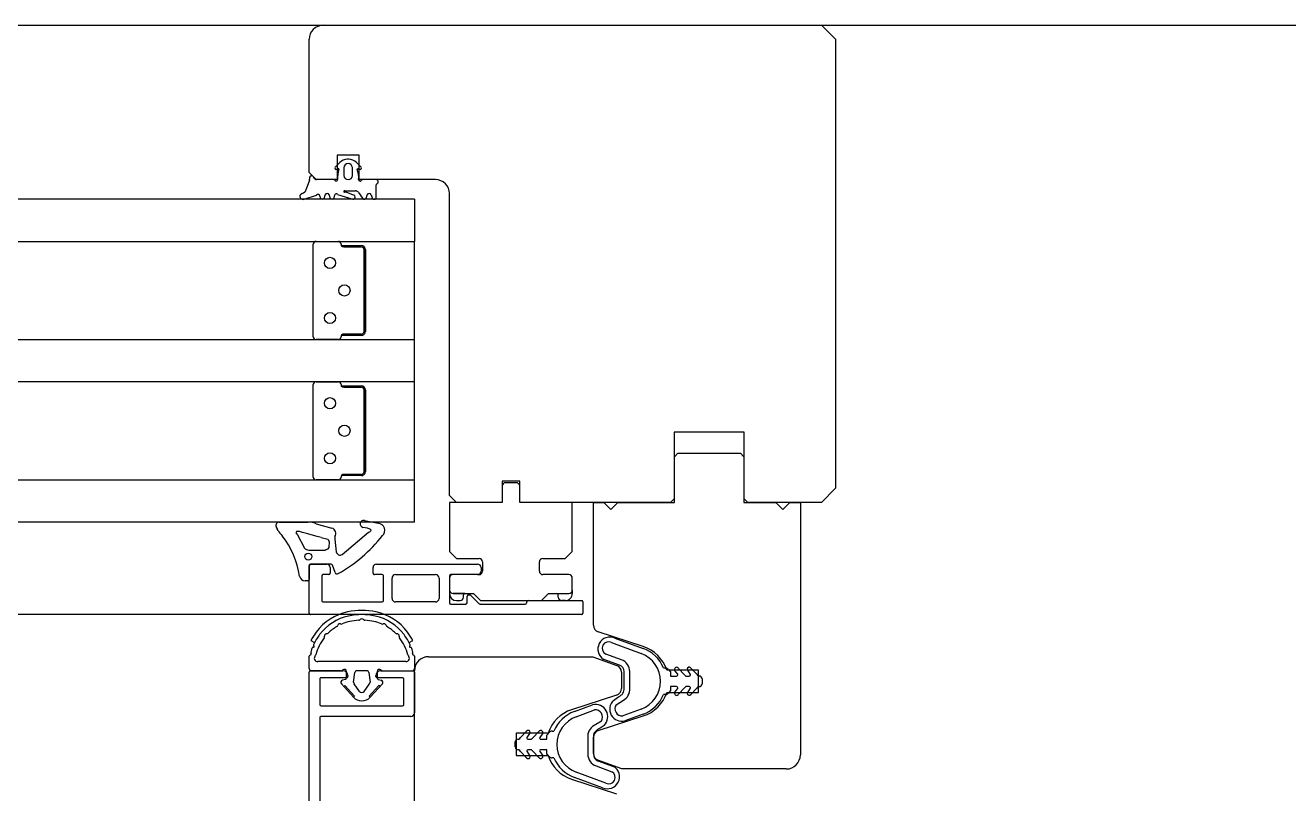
# Model space of a CAD drawing. Header units: centimetres. Extents: x 0.3 to 84.3, y 0.3 to 59.7.
# Drawn here: x 41.5191 to 41.8792, y 19.9149 to 20.134 of the extents above; entities that cross this region are included whole.
import ezdxf

# ---------------------------------------------------------------- set-up
doc = ezdxf.new("R2010")
doc.units = ezdxf.units.CM
doc.linetypes.add('AUSGEZOGEN', pattern=[0])
doc.layers.add('Fenster', color=7, linetype='AUSGEZOGEN', lineweight=35)

msp = doc.modelspace()

# ---------------------------------------------------------------- linework, layer by layer
at = {"layer": 'Fenster', "color": 7, "linetype": 'AUSGEZOGEN', "lineweight": 25}
for p, q in [((38.81199843797213, 20.13400014436311), (41.60400026391945, 20.13399923668367)), ((41.60400026392017, 20.13399882212507), (41.74600026074603, 20.13399906912051)), ((41.74600026074603, 20.13399906912051), (41.75000026761424, 20.12999907616755)), ((41.74600026074603, 20.13399906912051), (44.8179989979888, 20.13399864717649)), ((41.60000033706459, 20.09199881610631), (41.6000002709672, 20.12999881525689)), ((41.75000026761424, 20.12999907616755), (41.75000049025798, 20.00199907902875)), ((41.60874686468701, 20.09491380450072), (41.60740928548879, 20.09357444343313)), ((41.61420032805015, 20.0969988406941), (41.60800032818875, 20.09699882990977)), ((41.60800032818875, 20.09699882990977), (41.60800034036456, 20.08999883006623)), ((41.61132009215734, 20.09579412139142), (41.61086763727582, 20.09579379956395)), ((41.61477922552947, 20.0935744566003), (41.61344164154545, 20.09491381288845)), ((41.61420034022596, 20.08999884085055), (41.61420032805015, 20.0969988406941)), ((41.60007825270796, 20.08984459017552), (41.59916243426566, 20.0872531376404)), ((41.60200034049868, 20.08999881962987), (41.60000033706459, 20.09199881610631)), ((41.60009387444898, 20.0904841287078), (41.60009387479779, 20.09028889401471)), ((41.60009387479779, 20.09028889401471), (41.60009387514584, 20.09009408460929)), ((41.60159231606796, 20.09024698602384), (41.60118536504329, 20.09082817016692)), ((41.60800034036456, 20.08999883006623), (41.60200034049868, 20.08999881962987)), ((41.60671529104534, 20.08999114121807), (41.60208380778243, 20.08999113274627)), ((41.60789253899876, 20.0929455120267), (41.60819241539205, 20.09311889208584)), ((41.60989225168168, 20.09339333123316), (41.60989366602146, 20.09119301435408)), ((41.61229332367523, 20.09119455682794), (41.61229183994371, 20.09340787415313)), ((41.61399609725402, 20.09311890245472), (41.6142959742668, 20.09294552346705)), ((41.63600033973866, 20.08999887876958), (41.61420034022596, 20.08999884085055)), ((41.61909389554319, 20.08999116193386), (41.6154732327768, 20.08999115686502)), ((41.61017161751128, 20.08679114725919), (41.61320196546635, 20.08679115267324)), ((41.61242331600943, 20.08568075663102), (41.61067965162806, 20.08629902078356)), ((41.61406799174407, 20.08629115423165), (41.61522269513409, 20.0846911556027)), ((41.61909388397, 20.08499116251228), (41.61909387761448, 20.08847463792305)), ((41.63000034966785, 20.08439928291041), (38.78599852527952, 20.08440010014088)), ((41.59801015852926, 20.08605384177495), (41.5974752185743, 20.08570846384914)), ((41.59852263376876, 20.08439112665606), (41.60206291759436, 20.08558924015284)), ((41.60303998641785, 20.08529510752651), (41.60316304681417, 20.08483584315718)), ((41.60432215777979, 20.08483584522806), (41.60453883244675, 20.08564449187275)), ((41.60569794341239, 20.08564449394367), (41.6059146209688, 20.08483584807318)), ((41.60707373193441, 20.08483585014401), (41.60729040660141, 20.08564449678875)), ((41.6081071246531, 20.08574643980033), (41.61240616326126, 20.08439115084657)), ((41.61632186558901, 20.08483586613615), (41.61653854025598, 20.0856445127809)), ((41.6176976512216, 20.08564451485177), (41.61791432877801, 20.08483586898124)), ((41.63000034966859, 20.08439886800279), (41.63000037054144, 20.07239886827101)), ((41.64000049619563, 19.99999888773896), (41.64000034660686, 20.08599888581662)), ((38.78599854615236, 20.0724001004091), (41.63000037054071, 20.07239928317863)), ((41.60194037116866, 20.07239881946334), (41.60830037102649, 20.07239883052594)), ((41.63000041924474, 20.04439886889691), (41.63000037054144, 20.07239886827101)), ((41.6011604185327, 20.04517881871502), (41.60116037254287, 20.07161881812408)), ((41.60908037236582, 20.07161883190011), (41.60908037236582, 20.07161883190011)), ((41.60922037311062, 20.07118883215331), (41.61486037298454, 20.07118884196348)), ((41.60922037315562, 20.07116296221766), (41.60922037311062, 20.07118883215331)), ((41.6098603737225, 20.07082883327453), (41.61486037361072, 20.07082884197158)), ((41.61486037361072, 20.07082884197158), (41.6098603737225, 20.07082883327453)), ((41.61564037495003, 20.07004884334575), (41.61564041547817, 20.04674884386654)), ((41.61564041547817, 20.04674884386654), (41.61564037495003, 20.07004884334575)), ((41.61600037494196, 20.07004884397184), (41.6160004154701, 20.04674884449274)), ((38.78599859485567, 20.04440010103504), (41.63000041924406, 20.04439928380453)), ((41.60830041972984, 20.04439883115179), (41.60194041987201, 20.0443988200892)), ((41.60908041833825, 20.04518883249088), (41.60908041833825, 20.04518883249088)), ((41.60922041760458, 20.04560883272502), (41.60922041755958, 20.04563470266067)), ((41.6148604174785, 20.04560884253529), (41.60922041760458, 20.04560883272502)), ((41.61486041685234, 20.04596884252724), (41.6098604169641, 20.0459688338302)), ((41.6098604169641, 20.0459688338302), (41.61486041685234, 20.04596884252724)), ((41.63000044011761, 20.03239886916513), (41.63000041924474, 20.04439886889691)), ((41.63000044011689, 20.03239928407284), (38.78599861572852, 20.03240010130325)), ((41.60194044074483, 20.03239882035751), (41.6083004406027, 20.0323988314201)), ((41.63000048882094, 20.00439886979103), (41.63000044011761, 20.03239886916513)), ((41.60116048810887, 20.00517881960918), (41.60116044211902, 20.0316188190182)), ((41.60908044194199, 20.03161883279427), (41.60908044194199, 20.03161883279427)), ((41.60922044268679, 20.03118883304738), (41.61486044256073, 20.03118884285764)), ((41.60922044273178, 20.03116296311177), (41.60922044268679, 20.03118883304738)), ((41.60986044329866, 20.03082883416864), (41.6148604431869, 20.03082884286568)), ((41.6148604431869, 20.03082884286568), (41.60986044329866, 20.03082883416864)), ((41.6156404445262, 20.03004884423986), (41.61564048505433, 20.00674884476066)), ((41.61564048505433, 20.00674884476066), (41.6156404445262, 20.03004884423986)), ((41.61600044451817, 20.03004884486604), (41.61600048504628, 20.00674884538685)), ((41.72400046300871, 20.01799903344659), (41.70400046345577, 20.01799899865851)), ((41.70400046345577, 20.01799899865851), (41.70400049650445, 19.99899899908319)), ((41.72400049605738, 19.99899903387127), (41.72400046300871, 20.01799903344659)), ((41.70410047562933, 20.01099899898892), (41.70510047386759, 20.01199900070597)), ((41.70410049824162, 19.99799899927953), (41.70410047562933, 20.01099899898892)), ((41.70510047386759, 20.01199900070597), (41.72290047346969, 20.01199903166735)), ((41.72290047346969, 20.01199903166735), (41.72390047518676, 20.01099903342916)), ((41.72390047518676, 20.01099903342916), (41.72390049779901, 19.99799903371973)), ((38.78599866443187, 20.00440010192915), (41.63000048882022, 20.00439928469869)), ((41.60830048930601, 20.00439883204599), (41.60194048944818, 20.0043988209834)), ((41.60908048791443, 20.0051888333851), (41.60908048791443, 20.0051888333851)), ((41.60922048718075, 20.00560883361914), (41.60922048713576, 20.00563470355478)), ((41.61486048705471, 20.0056088434294), (41.60922048718075, 20.00560883361914)), ((41.6148604864285, 20.00596884342136), (41.60986048654027, 20.00596883472436)), ((41.60986048654027, 20.00596883472436), (41.6148604864285, 20.00596884342136)), ((41.63000050969379, 19.99239887005934), (41.63000048882094, 20.00439886979103)), ((41.66000048879095, 20.00399892243768), (41.65500048890274, 20.00399891374064)), ((41.65500048890274, 20.00399891374064), (41.65500049933916, 19.99799891387475)), ((41.65749728862848, 20.00359891807844), (41.65599728866199, 20.00359891546937)), ((41.65899728859494, 20.00359892068755), (41.65749728862848, 20.00359891807844)), ((41.66000049922738, 19.99799892257179), (41.66000048879095, 20.00399892243768)), ((41.64200049962973, 19.99799889126248), (41.64000049619563, 19.99999888773896)), ((41.65499729042374, 20.00259891375227), (41.65499729842501, 19.99799891386111)), ((41.65999729831325, 19.99799892255815), (41.65999729031201, 20.00259892244931)), ((41.75000049025798, 20.00199907902875), (41.746000497305, 19.99799907216057)), ((41.65499729842501, 19.99799891386111), (41.63999729876029, 19.99799888779376)), ((41.63999729876029, 19.99799888779376), (41.63999732310664, 19.98399888812214)), ((41.65500049933916, 19.99799891387475), (41.64200049962973, 19.99799889126248)), ((41.67499729797795, 19.99799894867292), (41.65999729831325, 19.99799892255815)), ((41.70300049826619, 19.99799899736618), (41.66000049922738, 19.99799892257179)), ((41.67499732233495, 19.98399894900126), (41.67499729797795, 19.99799894867292)), ((41.68100049875797, 19.99799895909928), (41.6840004986909, 19.99799896431751)), ((41.68100055970253, 19.96296136872916), (41.68100049875797, 19.99799895909928)), ((41.6840004986909, 19.99799896431751), (41.686000502125, 19.99599896784098)), ((41.686000502125, 19.99599896784098), (41.6880004986015, 19.99799897127505)), ((41.6880004986015, 19.99799897127505), (41.70410049824162, 19.99799899927953)), ((41.70400049650445, 19.99899899908319), (41.70300049826619, 19.99799899736618)), ((41.72390049779901, 19.99799903371973), (41.73300049759561, 19.9979990495483)), ((41.72500049777442, 19.99799903563308), (41.72400049605738, 19.99899903387127)), ((41.746000497305, 19.99799907216057), (41.72500049777442, 19.99799903563308)), ((41.73300049759561, 19.9979990495483), (41.73500050102971, 19.99599905307178)), ((41.73500050102971, 19.99599905307178), (41.73700049750618, 19.99799905650593)), ((41.73700049750618, 19.99799905650593), (41.74000049743911, 19.99799906172412)), ((41.74000049743911, 19.99799906172412), (41.74000062267623, 19.92599906333357)), ((41.61571198707473, 19.99283577217293), (41.6196647215889, 19.99204113990918)), ((41.6300005096931, 19.99239928496691), (38.78599868530472, 19.99240010219738)), ((41.59110119521413, 19.98998858871246), (41.59083501437281, 19.99042069657667)), ((41.59110119521409, 19.98998858871283), (41.59083501437281, 19.99042069657698)), ((41.59147588231895, 19.99239000976767), (41.59962179604372, 19.99239002393675)), ((41.59147588231895, 19.992390009768), (41.59962179604372, 19.99239002393702)), ((41.59636360562552, 19.98970824513817), (41.59618690819147, 19.98933486852744)), ((41.59636360562552, 19.98970824513849), (41.59618690819147, 19.9893348685278)), ((41.59618690819147, 19.98933486852744), (41.5966334959501, 19.98870627153679)), ((41.59721363954433, 19.98965494474055), (41.59636360562552, 19.98970824513817)), ((41.59809212179668, 19.9894417986207), (41.59721363954433, 19.98965494474083)), ((41.59961210998534, 19.98899737087968), (41.59809212179668, 19.98944179862038)), ((41.60118683881607, 19.98851409363096), (41.59961210998534, 19.98899737087968)), ((41.60195321878382, 19.99191854246678), (41.60644743690018, 19.99064614848349)), ((41.60195321878382, 19.99191854246706), (41.60644743690018, 19.99064614848376)), ((41.60939694229256, 19.98312354220812), (41.61688203993463, 19.98949763784758)), ((41.60939694229256, 19.98312354220848), (41.61688203993463, 19.98949763784795)), ((41.61659703326684, 19.99061783304215), (41.61531780657022, 19.99087500112455)), ((41.61730578840755, 19.99032307981861), (41.61659703326684, 19.99061783304215)), ((41.61688203993463, 19.98949763784758), (41.61729116585994, 19.98964286362757)), ((41.61729116585994, 19.98964286362757), (41.61746638964961, 19.98975026700169)), ((41.61753495689516, 19.99015139538006), (41.61730578840755, 19.99032307981861)), ((41.61753495689513, 19.99015139538042), (41.61730578840755, 19.99032307981898)), ((41.61746638964961, 19.98975026700169), (41.61761216483772, 19.98994083807925)), ((41.61746638964961, 19.98975026700201), (41.61761216483771, 19.98994083807957)), ((41.61761216483771, 19.98994083807957), (41.61753495689513, 19.99015139538042)), ((41.5966334959501, 19.98870627153679), (41.5986250188645, 19.98496093024887)), ((41.60222456165147, 19.98822700942415), (41.60118683881607, 19.98851409363096)), ((41.60340591228483, 19.98801652337652), (41.60222456165147, 19.98822700942415)), ((41.60340776902391, 19.98801651671766), (41.60531245514962, 19.98748800636377)), ((41.60531245514962, 19.98748800636409), (41.60568575710508, 19.98683648967308)), ((41.60568575710508, 19.98683648967276), (41.60554843415496, 19.98517787073393)), ((41.60727948762805, 19.98825762550969), (41.6072794888936, 19.9875300548501)), ((41.60727948762805, 19.98825762551006), (41.6072794888936, 19.98753005485042)), ((41.6072794888936, 19.9875300548501), (41.60769953451402, 19.98386869976521)), ((41.6072794888936, 19.98753005485042), (41.60769953451402, 19.98386869976553)), ((41.59987341184829, 19.98438895874311), (41.604506443679, 19.98438896318808)), ((41.59987341184829, 19.98438895874342), (41.604506443679, 19.9843889631884)), ((41.60462878275948, 19.98441189651549), (41.60450644367919, 19.98438896318808)), ((41.60471440053117, 19.98443307544672), (41.60462878275948, 19.98441189651549)), ((41.60485936928478, 19.98447593677852), (41.60471440053114, 19.98443307544708)), ((41.60500854883153, 19.98453062740514), (41.60485936928478, 19.9844759367782)), ((41.6051795787564, 19.98461036438903), (41.6050085488315, 19.98453062740546)), ((41.60554843415496, 19.98517787073393), (41.6051795787564, 19.98461036438876)), ((41.60554843415493, 19.9851778707342), (41.6051795787564, 19.98461036438903)), ((41.63999732310664, 19.98399888812214), (41.64199732653999, 19.98199889164262)), ((41.64199732653999, 19.98199889164262), (41.64839732637453, 19.98199890276733)), ((41.66659732602469, 19.98199893442448), (41.67299732585924, 19.98199894556415)), ((41.67299732585924, 19.98199894556415), (41.67499732233495, 19.98399894900126)), ((41.59999735435261, 19.96639881890028), (41.59999733069671, 19.97999881906927)), ((41.5999973311684, 19.97972763017929), (41.59999733758838, 19.97603671630209)), ((41.5999973311684, 19.97972763017961), (41.59999733758838, 19.97603671630241)), ((41.60039732999201, 19.98039881975601), (41.60499697254056, 19.98039882775666)), ((41.60622313865324, 19.98039003545787), (41.60065972446557, 19.98039002578085)), ((41.60599697425761, 19.97939882951846), (41.60599697704066, 19.97779882912091)), ((41.60737865335825, 19.97798482322506), (41.60659901588868, 19.98012684876617)), ((41.61819832415782, 19.97779885034402), (41.61819832137477, 19.97939885030824)), ((41.61919831961303, 19.9803988520253), (41.6479973292398, 19.9803989021184)), ((41.64899733095685, 19.97939890388021), (41.64899733269624, 19.97839890390255)), ((41.64939732809004, 19.98099890452905), (41.64939733261252, 19.97839890459828)), ((41.6655973323104, 19.97839893277669), (41.66559732778794, 19.98099893270741)), ((41.59959733829308, 19.97563671561529), (41.59884496023601, 19.97563671430662)), ((41.59959733829308, 19.97563671561557), (41.59884496023598, 19.9756367143069)), ((41.60359733583444, 19.97699882496486), (41.6035973480102, 19.96999885297319)), ((41.60559697774535, 19.97739882843408), (41.60399733512976, 19.9773988256517)), ((41.62079733518095, 19.97739885487372), (41.61859832484463, 19.9773988510487)), ((41.62119734804354, 19.96999888358669), (41.62119733586776, 19.97699885557836)), ((41.62359734651948, 19.97059888774784), (41.62359733643103, 19.97639885976633)), ((41.62459733466926, 19.97739886148343), (41.63599733472623, 19.97739888131259)), ((41.63699733644329, 19.9763988830744), (41.63699734653179, 19.97059891105587)), ((41.63999733533258, 19.9769988882792), (41.63999734066536, 19.97393302911319)), ((41.63999733637625, 19.97639888829263), (41.63999734229019, 19.97299888838307)), ((41.647997334458, 19.97739890218546), (41.64039733462788, 19.97739888896599)), ((41.64839733437427, 19.97739890288121), (41.64099733461447, 19.97739889000964)), ((41.67399733378726, 19.97739894740999), (41.66659733402745, 19.97739893453841)), ((41.6749973414183, 19.97299894926219), (41.67499733550433, 19.97639894917175)), ((41.63999734066536, 19.97393302911319), (41.63999734855201, 19.96939891630086)), ((41.63999734229019, 19.97299888836861), (41.63999734402961, 19.97199888840542)), ((41.64439734388647, 19.97199889605876), (41.64099734400727, 19.97199889014478)), ((41.64099734400727, 19.97199889014478), (41.64399734389541, 19.97199889536301)), ((41.64399734389541, 19.97199889536301), (41.64679734383282, 19.97199890023331)), ((41.6439973456348, 19.97099889538536), (41.64399734459118, 19.97159889537193)), ((41.64499734839548, 19.96939892499791), (41.64499734526458, 19.97119889712026)), ((41.64539734455987, 19.97159889780711), (41.64583165909353, 19.97159889856258)), ((41.64611450200347, 19.97148174176964), (41.64848016365298, 19.96911608834981)), ((41.64679734383282, 19.97199890023331), (41.64879734726694, 19.96999890375687)), ((41.66619734687799, 19.96999893402249), (41.6681973433545, 19.9719989374566)), ((41.6681973433545, 19.9719989374566), (41.67099734329188, 19.97199894232694)), ((41.67059734330084, 19.97199894163119), (41.67399734318005, 19.97199894754513)), ((41.67099734329188, 19.97199894232694), (41.67399734318005, 19.97199894754513)), ((41.67099734503131, 19.9709989423493), (41.67099734398766, 19.97159894233587)), ((41.6749973414183, 19.97299894924777), (41.67499734315769, 19.97199894928454)), ((41.60399734869706, 19.96959885367783), (41.62079734874825, 19.96959888289985)), ((41.63599734829356, 19.96959890933881), (41.62459734823656, 19.9695988895096)), ((41.64039734923884, 19.9689989170056), (41.64459734910015, 19.96899892431107)), ((41.64199734746373, 19.96999889192894), (41.64299734739657, 19.9699988936683)), ((41.64876300656292, 19.96899893155683), (41.66159734874768, 19.96899895388097)), ((41.64879734726694, 19.96999890375687), (41.65749734707248, 19.96999891888968)), ((41.65749734707248, 19.96999891888968), (41.66619734687799, 19.96999893402249)), ((41.66199734804297, 19.96939895456776), (41.66199734769516, 19.96959892709888)), ((41.66239734699045, 19.96999892778568), (41.67759734665069, 19.96999895422469)), ((41.6729973466812, 19.96999894585042), (41.67199734674835, 19.96999894411107)), ((41.67799734733754, 19.96959895492937), (41.6779973529036, 19.96639895457384)), ((41.60039735503941, 19.96599881960502), (38.81559873440947, 19.96599973981379)), ((41.67759735360831, 19.96599895388704), (41.60039735503941, 19.96599881960502)), ((41.69521434668693, 19.95688997251114), (41.6823825289914, 19.96105925814282)), ((41.60048546157989, 19.95862308723868), (41.60155090898505, 19.95807098058013)), ((41.60124684511851, 19.95670781151094), (41.60102519419757, 19.95668095591409)), ((41.60138270808261, 19.95702646688847), (41.60124862499303, 19.95720499441836)), ((41.62845039629477, 19.95807102736922), (41.62951584177932, 19.95862313773424)), ((41.62861860083095, 19.95702651426273), (41.62875268329942, 19.95720504225907)), ((41.62875446490355, 19.95670785935782), (41.62897611591796, 19.95668100453209)), ((41.68620739576792, 19.95804670469752), (41.69462367780389, 19.95487481289484)), ((41.68711878162807, 19.95930904025068), (41.69517090740572, 19.95637832200633)), ((41.60000066565087, 19.9505986851606), (41.60000065948022, 19.95414626316501)), ((41.63000065945302, 19.95414631534713), (41.63000066562367, 19.95059873734272)), ((41.63400057611219, 19.95399874419114), (41.68084397836576, 19.95399882567072)), ((41.68084397836576, 19.95399882567072), (41.68768461952957, 19.95150904937869)), ((41.68843475445603, 19.95161995136414), (41.68398813769755, 19.95323837874835)), ((41.68898198405791, 19.95312346047568), (41.68450650312125, 19.95475239350467)), ((41.60000100270042, 19.75679868919715), (41.60000066734325, 19.94959868518268)), ((41.60040066663856, 19.94999868586952), (41.60961837068587, 19.94999870190336)), ((41.6089423662903, 19.94999870072725), (41.6006006666811, 19.94999868621767)), ((41.62755038787503, 19.95259873303603), (41.60245093644192, 19.95259868937792)), ((41.61060067041982, 19.94790563445363), (41.61060066712557, 19.94979870361612)), ((41.61266629066503, 19.94671208372147), (41.61300513995515, 19.94947182941192)), ((41.6164006666439, 19.94999871370028), (41.61360066671636, 19.94999870882993)), ((41.61699619523799, 19.94947183635395), (41.61733505412889, 19.94671209184116)), ((41.61940066693046, 19.94979871892297), (41.61940067022328, 19.94790564976042)), ((41.6204183704563, 19.94999872064236), (41.62960066663648, 19.94999873653678)), ((41.62105896706996, 19.94999872180297), (41.62940066668073, 19.94999873631251)), ((41.63000065273538, 19.90999873821707), (41.63000058315922, 19.94999873732286)), ((41.63000066731994, 19.94959873724147), (41.63000068749781, 19.93799873762555)), ((41.68900058248252, 19.94962966646813), (41.68900059060277, 19.94496124890702)), ((41.68975072624043, 19.94466328165382), (41.68975071740897, 19.94974056845358)), ((41.69135585193151, 19.94499213373415), (41.6913507173732, 19.94974057123659)), ((41.70100058044137, 19.95078140606375), (41.70156023778281, 19.95078140703723)), ((41.71100058123092, 19.95019901234992), (41.7018960349359, 19.95019899651339)), ((41.70231485094929, 19.95043757894969), (41.70300058236646, 19.94964897344694)), ((41.70300058236646, 19.94964897344694), (41.7030005843668, 19.94849894847266)), ((41.70504528388071, 19.94900977847133), (41.70416864774734, 19.950178703126)), ((41.70529129679954, 19.95066644340264), (41.70699254000252, 19.9488717466636)), ((41.70869387543657, 19.94894507070995), (41.7077686468426, 19.95043269950575)), ((41.70880541357135, 19.95075966591335), (41.71051429118633, 19.94898378513708)), ((41.71100059236309, 19.94379901249295), (41.71100058123092, 19.95019901234992)), ((41.60300067082207, 19.94759869044324), (41.60300068334612, 19.94039869060417)), ((41.61061837414243, 19.94799870368747), (41.60340067011734, 19.94799869113008)), ((41.60915482695215, 19.94630806281035), (41.6126228330308, 19.94245724880021)), ((41.61030419871671, 19.94751926361614), (41.60944538009105, 19.94728914225784)), ((41.60982403401017, 19.94556498685943), (41.61012126439055, 19.94583266968266)), ((41.61012126439055, 19.94583266968266), (41.61292006341115, 19.94272493162339)), ((41.61101837308982, 19.94859870436986), (41.61101837343771, 19.94839870437436)), ((41.61435479070232, 19.94412666047925), (41.61277740444135, 19.94628492497305)), ((41.61564656308733, 19.94412666272624), (41.61722394183863, 19.94628493270616)), ((41.61988008346414, 19.9458326866572), (41.61708129525476, 19.94272493886147)), ((41.62084651924869, 19.94630808314696), (41.61737852656634, 19.94245725707229)), ((41.61901837325883, 19.94839871828954), (41.61901837291096, 19.94859871823856)), ((41.62660067017871, 19.94799873148704), (41.61941837394563, 19.94799871899423)), ((41.61969714327066, 19.94751927995426), (41.62055596269683, 19.9472891615837)), ((41.62017731477571, 19.94556500486802), (41.61988008346414, 19.9458326866572)), ((41.62700068338867, 19.94039873235343), (41.6270006708655, 19.94759873219173)), ((41.7030005843668, 19.94849894847266), (41.7046965468578, 19.94849895142265)), ((41.70736139991526, 19.94849905605788), (41.70829653145386, 19.94849905768447)), ((41.71099377238961, 19.94853192378119), (41.71120058418335, 19.94849906273576)), ((41.71200058555696, 19.94769906414517), (41.71200058677463, 19.94699901416084)), ((41.71200058677463, 19.94699901416084), (41.7120005880229, 19.94628137529781)), ((41.6126228330308, 19.94245724880021), (41.61292006341115, 19.94272493162339)), ((41.61737852656634, 19.94245725707229), (41.61708129525476, 19.94272493886147)), ((41.68761862793098, 19.94305913351314), (41.67478682473966, 19.93888980324205)), ((41.6867102921326, 19.94154611803715), (41.68783250394536, 19.94234980632328)), ((41.70154495665762, 19.94318140718051), (41.70100059366086, 19.94318140623364)), ((41.70189604606809, 19.94379899665651), (41.71100059236309, 19.94379901249295)), ((41.70300059161579, 19.94433143468673), (41.702299568628, 19.94352523789317)), ((41.70468084934833, 19.94548146258371), (41.70300058961543, 19.94548145966101)), ((41.70300058961543, 19.94548145966101), (41.70300059161579, 19.94433143468673)), ((41.70416865883951, 19.94380170907116), (41.7050452909064, 19.94497063677549)), ((41.70699254654804, 19.94510867535728), (41.70529130958847, 19.94331397269998)), ((41.70829653670284, 19.94548136887279), (41.70736140516426, 19.94548136724625)), ((41.70776865881837, 19.94354772521511), (41.70869388223714, 19.94503535722961)), ((41.71051429812158, 19.94499664913538), (41.70880542668455, 19.9432207624142)), ((41.71120058943229, 19.94548137392412), (41.71099377775292, 19.94544851215924)), ((41.60340068403298, 19.9399986913089), (41.62660068409337, 19.93999873166659)), ((41.67558305236722, 19.93838021212828), (41.68076899577437, 19.9402677513805)), ((41.67612783514531, 19.93688344184766), (41.68131101103987, 19.93883895498716)), ((41.68748083665201, 19.94032541387615), (41.68955247138393, 19.94160923723812)), ((41.69462370526355, 19.93908797721851), (41.68944052936899, 19.93713246407902)), ((41.60301839388553, 19.93659869072216), (41.60300073646334, 19.90987331439265)), ((41.62900068925964, 19.93699873590845), (41.6034183931808, 19.93699869140924)), ((41.68327070375685, 19.93564600519003), (41.68119906902491, 19.93436218182806)), ((41.68238257790449, 19.9329386671433), (41.69521438109581, 19.93710799741443)), ((41.69516848804164, 19.93759120693785), (41.6899825446345, 19.93570366768559)), ((41.66810515976737, 19.93219880400002), (41.65900061347237, 19.93219878816349)), ((41.65900061347237, 19.93219878816349), (41.65900062460455, 19.92579878830661)), ((41.66023724228729, 19.9309747699308), (41.66194611372433, 19.93275065665189)), ((41.66298288159051, 19.93242369385104), (41.66205765817175, 19.93093606183657)), ((41.66375899386084, 19.93086274370881), (41.6654602308204, 19.93265744636611)), ((41.66658288156937, 19.93216970999497), (41.66570624950247, 19.93100078229068)), ((41.66775094879311, 19.9316399843794), (41.66845197178088, 19.93244618117301)), ((41.66775095079346, 19.93048995940512), (41.66775094879311, 19.9316399843794)), ((41.66920658375125, 19.93279001188567), (41.66975094674804, 19.93279001283254)), ((41.68404124827627, 19.93442530102903), (41.68291903646352, 19.9336216127429)), ((41.65875095363423, 19.92897240490534), (41.65875095238597, 19.92969004376837)), ((41.6587509548519, 19.92827235492091), (41.65875095363423, 19.92897240490534)), ((41.65955095097657, 19.93049004514197), (41.65975776265597, 19.93052290690689)), ((41.66245500370604, 19.9304900501933), (41.6633901352446, 19.93049005181993)), ((41.66607069106055, 19.93048995648246), (41.66775095079346, 19.93048995940512)), ((41.67939568847738, 19.93097928533203), (41.67940082303568, 19.92623084782954)), ((41.68100062335294, 19.92636813418835), (41.68100061523268, 19.93103655174941)), ((41.68100081416844, 19.93130813741228), (41.68100082299988, 19.9262308506126)), ((41.65900062460455, 19.92579878830661), (41.66810517089955, 19.92579880414306)), ((41.65975776801926, 19.9274394952849), (41.65955095622553, 19.92747235633038)), ((41.66194612683754, 19.92521175315278), (41.66023724922253, 19.92698763392909)), ((41.66205766497232, 19.92702634835618), (41.66298289356627, 19.92553871956042)), ((41.66339014049361, 19.92747236300825), (41.66245500895501, 19.92747236138171)), ((41.66546024360934, 19.92530497566354), (41.66375900040634, 19.92709967240253)), ((41.66570625652818, 19.9269616405948), (41.66658289266153, 19.92579271594014)), ((41.66775095604208, 19.92747247059347), (41.66605499355106, 19.92747246764353)), ((41.66775095804244, 19.92632244561919), (41.66775095604208, 19.92747247059347)), ((41.66843668945958, 19.92553384011644), (41.66775095804244, 19.92632244561919)), ((41.66975095996749, 19.92519001300244), (41.66919130262607, 19.92519001202896)), ((41.68915722746969, 19.92199897498572), (41.6823165863059, 19.9244887512778)), ((41.68231678595285, 19.924351467702), (41.68676340271135, 19.92273304031779)), ((41.68454414464095, 19.91792471436861), (41.67612786260502, 19.9210966061713)), ((41.68176955635095, 19.92284795859051), (41.68624503728763, 19.92121902556146)), ((41.73600062972328, 19.92199905646535), (41.68915722746969, 19.92199897498572)), ((41.67478685914852, 19.9191078281453), (41.68761867684406, 19.91493854251362)), ((41.6836327587808, 19.91666237881541), (41.67558063300314, 19.91959309705976))]:
    msp.add_line(p, q, dxfattribs=at)
for centre, radius in [((41.60592038177704, 20.06624882652358), 0.001599999964237213), ((41.6100403953393, 20.05839883386543), 0.001599999964237213), ((41.60592040908568, 20.05054882687449), 0.001599999964237213), ((41.60592045135321, 20.02624882741774), 0.001599999964237213), ((41.61004046491546, 20.01839883475958), 0.001599999964237213), ((41.60592047866189, 20.01054882776869), 0.001599999964237213), ((41.59973356728892, 19.98254441254193), 0.0009951991738439434), ((41.59973356728892, 19.9825444125422), 0.0009951991738439434)]:
    msp.add_circle(centre, radius, dxfattribs=at)
for centre, radius, start, end in [((41.6040002708778, 20.12999882221442), 0.003999999910593032, 90.0000996604695, 180.0000996650464), ((41.6076922841031, 20.09329176672313), 0.0003999929225091269, 135.0326048444186, 300.0427546802384), ((41.61086959816873, 20.09279356403903), 0.003000236165644155, 90.03744735080421, 135.0336649512051), ((41.61109208497736, 20.09339414050363), 0.001199833568615641, 0.6558387395782622, 180.0386451821503), ((41.61131814127344, 20.09279279137935), 0.003001330646089038, 44.96653977835225, 89.96275737865541), ((41.61449622792525, 20.09329177887902), 0.0003999929225092771, 239.9574500491701, 44.96759988585862), ((41.59809387519049, 20.09009408103606), 0.001999999955336423, 352.8339448952519, 0.0001023638641616895), ((41.60069387442633, 20.09048402345779), 0.0005999999865903835, 35.00009966575507, 179.9899493679204), ((41.60208380668492, 20.09059113273283), 0.0005999999865911402, 215.0000996661443, 270.0001048039439), ((41.60671529283195, 20.08899114124041), 0.0009999999776539726, 45.62234760148214, 90.00010236439904), ((41.60769442044173, 20.08999177388095), 0.0003999845071054933, 225.622347601248, 2.734602905458473), ((41.61610629300901, 20.09039156610415), 0.008021383202929644, 161.7764432464901, 182.7203813443351), ((41.60829256053316, 20.09294579951183), 0.000199975219618, 346.7770180692609, 120.0521310899933), ((41.61109349067495, 20.09120027823109), 0.00119984664144861, 180.3468710301243, 359.7267871698633), ((41.61389595273141, 20.09294580952291), 0.0001999752196213105, 59.94807363887108, 193.2231866595803), ((41.60608222938237, 20.0903915481951), 0.008021383202948764, 357.2791479126678, 18.2237614832338), ((41.61449410338392, 20.08999178602666), 0.0003999845012336788, 177.2791475817497, 314.3778567975938), ((41.6154732345634, 20.08899115688732), 0.0009999999776518973, 90.00010236480615, 134.3778571284373), ((41.61909389638318, 20.08939116194723), 0.000599999986588471, 293.5770051612255, 90.00008021308197), ((41.63600034669628, 20.08599887885897), 0.003999999910593032, 9.9657732298288e-05, 90.0000996604695), ((41.59752883703898, 20.08766948984248), 0.001685819994912878, 286.5894433657739, 345.7015317395599), ((41.61005683855709, 20.08660391417456), 0.0002196142897805106, 58.49057436473718, 269.8168422290569), ((41.61022216362774, 20.08527617196109), 0.001120497650215132, 65.90253872244429, 98.52104406432835), ((41.61320196725296, 20.08579115269553), 0.0009999999776428021, 30.00010236454606, 90.00010236480615), ((41.61949387760555, 20.08847463863762), 0.0003999999910624642, 113.5770051617795, 180.0001023638642), ((41.59824037831496, 20.08524177392373), 0.000896252707212366, 148.6199479426382, 288.3564929535452), ((41.60246043121247, 20.08513981506739), 0.0005999999865881322, 15.00010236504607, 131.4925540929942), ((41.60374260201952, 20.08499113561615), 0.0005999999865885974, 195.0001023648705, 345.0001023645193), ((41.60511838820701, 20.08548920148459), 0.000599999986592597, 15.00010236454275, 165.0001023646948), ((41.60649417617419, 20.08499114053215), 0.0005999999865885974, 195.0001023645427, 345.0001023645193), ((41.60771989622287, 20.08552618019302), 0.000445488666257836, 29.63167463829244, 164.5980849799659), ((41.61244557234355, 20.08503554364001), 0.0006455967380041498, 266.5003250436669, 91.97560900907821), ((41.61574230982878, 20.0849911565243), 0.0005999999865883179, 210.0001023648714, 345.0001023650225), ((41.61711809601623, 20.08548922239269), 0.0005999999865885807, 15.00010236454275, 165.0001023648469), ((41.61849388398339, 20.08499116144025), 0.0005999999865896489, 195.0001023648705, 0.0001023638641616895), ((41.60194037252541, 20.07161881948076), 0.0007799999825662963, 90.0000996602529, 180.0000996613894), ((41.60830037238324, 20.07161883054336), 0.0007799999825644772, 9.966138939567454e-05, 90.00009966077484), ((41.60986037236577, 20.07160883325705), 0.0007799999825654436, 180.0000996613894, 270.0000996607748), ((41.60986037236577, 20.07160883325705), 0.0007799999825662963, 214.8639376147279, 270.0000996607748), ((41.61486037496748, 20.07004884198895), 0.001139999974518432, 9.966138939567454e-05, 90.00009966041772), ((41.61486037496748, 20.07004884198895), 0.0007799999825662963, 9.966138939567454e-05, 90.0000996602529), ((41.61486037496748, 20.07004884198895), 0.0007799999825653868, 9.966138939567454e-05, 90.0000996602529), ((41.61486041549561, 20.04674884250975), 0.0007799999825653868, 270.0000996607748, 9.966138939567454e-05), ((41.61486041549561, 20.04674884250975), 0.001139999974519342, 270.0000996604177, 9.966138939567454e-05), ((41.61486041549561, 20.04674884250975), 0.0007799999825662963, 270.0000996607748, 9.966138939567454e-05), ((41.60194041851528, 20.04517882007175), 0.0007799999825662963, 180.0000996613894, 270.0000996602529), ((41.60830041837308, 20.04517883113439), 0.0007799999825662963, 270.0000996602529, 9.966138939567454e-05), ((41.60986041832084, 20.04518883384757), 0.0007799999825662963, 90.00009966077484, 180.0000996613894), ((41.60986041832084, 20.04518883384757), 0.0007799999825663253, 90.00009966077484, 145.1362617063329), ((41.60194044210157, 20.03161882037483), 0.0007799999825662963, 90.0000996602529, 180.0000996613894), ((41.60830044195944, 20.03161883143747), 0.0007799999825662963, 9.966138939567454e-05, 90.0000996602529), ((41.60986044194193, 20.03160883415116), 0.0007799999825654436, 180.0000996613894, 270.0000996607748), ((41.60986044194193, 20.03160883415116), 0.0007799999825662963, 214.8639376147279, 270.0000996607748), ((41.61486044454364, 20.03004884288306), 0.001139999974518432, 9.966138939567454e-05, 90.00009966041772), ((41.61486044454364, 20.03004884288306), 0.0007799999825662963, 9.966138939567454e-05, 90.0000996602529), ((41.61486044454364, 20.03004884288306), 0.0007799999825653868, 9.966138939567454e-05, 90.0000996602529), ((41.60194048809144, 20.00517882096587), 0.0007799999825662963, 180.0000996613894, 270.0000996602529), ((41.60830048794927, 20.00517883202851), 0.0007799999825662963, 270.0000996602529, 9.966138939567454e-05), ((41.60986048789701, 20.00518883474178), 0.0007799999825662963, 90.00009966077484, 180.0000996613894), ((41.60986048789701, 20.00518883474178), 0.0007799999825663253, 90.00009966077484, 145.1362617061188), ((41.61486048507174, 20.00674884340387), 0.0007799999825653868, 270.0000996607748, 9.966138939567454e-05), ((41.61486048507174, 20.00674884340387), 0.0007799999825662963, 270.0000996607748, 9.966138939567454e-05), ((41.61486048507174, 20.00674884340387), 0.001139999974519342, 270.0000996607748, 9.966138939567454e-05), ((41.65599729040139, 20.00259891549162), 0.000999999977648258, 90.00009966036772, 180.0000996650464), ((41.65899729033437, 20.00259892070984), 0.0009999999776484855, 9.966504635886799e-05, 90.00009966036772), ((41.61551489738824, 19.991855386535), 0.001000000171806752, 78.63317879393213, 258.6331126656929), ((41.61551489738824, 19.99185538653527), 0.001000000171806752, 78.63317879393213, 258.6331126656929), ((41.59147588405835, 19.99139000979002), 0.0009999999776484742, 90.00009966036772, 199.0259036283404), ((41.59147588405835, 19.99139000979029), 0.0009999999776484742, 90.00009966036772, 199.025903628148), ((41.59359458958608, 19.99212061021593), 0.003241135871724434, 199.0259036281858, 211.6332997063573), ((41.59359458958608, 19.99212061021625), 0.003241135871724434, 199.0259036281858, 211.6332997063573), ((41.59845696153616, 19.99451978157076), 0.008639386951827381, 211.6332997064023, 224.3835742776184), ((41.59845696153616, 19.99451978157107), 0.008639386951827381, 211.6332997063823, 224.3835742776015), ((41.59962179864739, 19.98638998470992), 0.006000039226772655, 67.13460670346002, 90.00002486292041), ((41.59962179864739, 19.98638998471023), 0.006000039226772655, 67.13460670346002, 90.00002486292041), ((41.6060268044599, 19.98916043418548), 0.001544110949683923, 324.2197100070468, 74.19222827262362), ((41.6060268044599, 19.9891604341858), 0.001544110949683923, 324.2197100069399, 74.19222827258773), ((41.61955964734138, 19.99004390173449), 0.002000000230956684, 310.1427964217737, 86.98845841981404), ((41.6195596473414, 19.99004390173485), 0.002000000230956684, 310.1427964219948, 86.98845841981404), ((41.57257232065234, 19.97310444082513), 0.0249961633308081, 8.846051582547437, 37.95136155751424), ((41.57257232065228, 19.97310444082549), 0.0249961633308081, 8.846051582539413, 37.95136155751424), ((41.58790788626649, 20.01406218431806), 0.04168665193343189, 299.2313845968154, 322.2050096695224), ((41.58790788626649, 20.01406218431834), 0.04168665193343189, 299.2313845968154, 322.2050096695224), ((41.59984157834872, 19.98596784422261), 0.001579206360546857, 219.6136545291321, 271.1550413955694), ((41.5998415783487, 19.98596784422288), 0.001579206360546857, 219.6136545291321, 271.1550413953117), ((41.60882060794322, 19.98411655645195), 0.00114814570972573, 192.46690407946, 300.1303996213405), ((41.60882060794318, 19.98411655645222), 0.00114814570972573, 192.4669040796331, 300.1303996213405), ((41.64839732811244, 19.98099890278963), 0.000999999977648258, 9.966504635886799e-05, 90.00009957487441), ((41.6665973277656, 19.98099893444677), 0.0009999999776484855, 90.00009974626816, 180.0000996650464), ((41.60039733068775, 19.97999881976493), 0.0003999999910614406, 90.00009966077484, 180.0000996577323), ((41.60065972561773, 19.97972763133143), 0.0006623944493432686, 90.00014325952931, 180.0000996577323), ((41.60065972561776, 19.97972763133179), 0.0006623944493432686, 90.00014326014391, 180.0000996650464), ((41.60499697427996, 19.979398827779), 0.0009999999776500771, 9.966504635886799e-05, 90.00009966036772), ((41.60622313951669, 19.97999003998779), 0.0003999996110593226, 20.00013018098112, 90.0001432594466), ((41.60622313951669, 19.97999003998815), 0.0003999996110593226, 20.00013018098112, 90.00014325944659), ((41.61919832135243, 19.97939885204764), 0.0009999999776484855, 90.00009966036772, 180.0000996650464), ((41.64799733097919, 19.97939890214074), 0.000999999977648258, 9.966504635886799e-05, 90.00009966036772), ((41.6479973327186, 19.97839890216309), 0.000999999977648258, 270.0000996603677, 9.966504635886799e-05), ((41.64839733263488, 19.97839890285886), 0.000999999977648258, 270.0000996603677, 9.966504635886799e-05), ((41.66659733228806, 19.97839893451605), 0.000999999977648258, 180.0000996650464, 270.0000996607748), ((41.59884495745296, 19.97723671427083), 0.001599999964237577, 190.3829213446971, 270.0000996605204), ((41.59884495745296, 19.9772367142711), 0.001599999964237577, 190.3829213446971, 270.0000996605204), ((41.59959733759734, 19.97603671560632), 0.0003999999910603037, 270.0000996607748, 9.9657732298288e-05), ((41.59959733759732, 19.97603671560659), 0.0003999999910603037, 270.0000996607748, 9.9657732298288e-05), ((41.60399733582551, 19.97699882566062), 0.0003999999910607585, 90.00009966077484, 180.0000996577323), ((41.60559697704957, 19.97779882842509), 0.0003999999910537099, 270.0000996607748, 9.9657732298288e-05), ((41.60794246858552, 19.97819003622016), 0.0005999999865888938, 200.000092861051, 302.523031440431), ((41.60794246858556, 19.97819003622052), 0.0005999999865888938, 200.000092861051, 302.5230314402486), ((41.61859832414889, 19.97779885103976), 0.0003999999910553016, 180.0000996577323, 270.0000996617926), ((41.62079733587671, 19.97699885488259), 0.0003999999910612702, 9.9657732298288e-05, 90.00009966077484), ((41.62459733640868, 19.97639886150577), 0.0009999999776488266, 90.00009966036772, 180.0000996650464), ((41.63599733646566, 19.97639888133494), 0.000999999977648258, 9.966504635886799e-05, 90.00009966036772), ((41.64039733532367, 19.9769988889749), 0.0003999999910607585, 90.00009966179262, 180.0000996577323), ((41.6409973363539, 19.97639889003198), 0.000999999977648258, 90.00009966036772, 180.0000996650464), ((41.67399733552669, 19.97639894743233), 0.0009999999776480876, 9.966504635886799e-05, 90.00009966036772), ((41.64099734226787, 19.97299889012243), 0.000999999977648258, 180.0000996650464, 270.0000996603677), ((41.64099734226785, 19.97299889012243), 0.0009999999776474624, 180.0000996650464, 270.0000996607748), ((41.64199734398492, 19.97199889188418), 0.001999999955296516, 180.0000996650464, 270.0000996605713), ((41.64299734565716, 19.97099889364594), 0.000999999977648258, 270.0000996603677, 9.966504635886799e-05), ((41.64439734458223, 19.97159889606768), 0.0003999999910532552, 90.00009966077484, 180.0000996577323), ((41.64539734525567, 19.97119889781601), 0.0003999999910607016, 90.00009965975705, 180.0000996577323), ((41.64583165978928, 19.97119889857144), 0.0003999999910534824, 45.00009966128435, 90.00009966179263), ((41.6705973439966, 19.9715989416401), 0.0003999999910575752, 9.9657732298288e-05, 90.00009966077484), ((41.67199734500896, 19.97099894408865), 0.000999999977648258, 180.0000996650464, 270.0000996603677), ((41.67299734320241, 19.97199894580571), 0.001999999955296516, 270.0000996603677, 9.966504635886799e-05), ((41.67399734144064, 19.97299894752277), 0.000999999977648258, 270.0000996603677, 9.966504635886799e-05), ((41.67399734144064, 19.97299894752277), 0.000999999977648258, 270.0000996603677, 9.966504635886799e-05), ((41.60399734800131, 19.96999885366894), 0.0003999999910596216, 180.0000996577323, 270.0000996607748), ((41.6207973480525, 19.96999888289087), 0.0003999999910516636, 270.000099659757, 9.9657732298288e-05), ((41.62459734649714, 19.97059888948719), 0.000999999977648258, 180.0000996650464, 270.0000996603677), ((41.63599734655415, 19.97059890931645), 0.000999999977648258, 270.0000996603677, 9.966504635886799e-05), ((41.6403973485431, 19.96939891699662), 0.0003999999910612132, 180.0000996577323, 270.0000996617926), ((41.64459734840443, 19.96939892430209), 0.0003999999910534824, 270.000099659757, 9.9657732298288e-05), ((41.64876300586712, 19.96939893154785), 0.0003999999910623371, 225.0000996605647, 270.0000996607748), ((41.66159734805193, 19.96939895387199), 0.0003999999910534824, 270.000099659757, 9.966504635886799e-05), ((41.66239734768622, 19.96959892779464), 0.0003999999910541647, 90.00009966077484, 180.0000996650464), ((41.67759734734645, 19.9695989542336), 0.0003999999910607585, 9.9657732298288e-05, 90.00009966077484), ((41.60039735434366, 19.96639881959599), 0.0003999999910516636, 180.0000996577323, 270.0000996617926), ((41.61415610640231, 19.95190853372832), 0.01519999966025358, 102.1892228568561, 143.1667883429692), ((41.61415610640231, 19.95190853372832), 0.01399999968707567, 102.1892228568429, 143.1667883429592), ((41.61415610640231, 19.95190853372832), 0.01239999972283846, 102.1892228568271, 112.6393644176046), ((41.61500067015974, 19.94799871130976), 0.01919999957084655, 77.81097646422798, 102.1892228568409), ((41.61500067015974, 19.94799871130976), 0.01799999959766864, 77.81097646422828, 102.189222856832), ((41.61500067015974, 19.94799871130976), 0.01639999963343143, 93.08853303738854, 102.1892228568163), ((41.61408472771546, 19.96497401797914), 0.000599999986588955, 273.088533037552, 319.7526103012996), ((41.61500064198141, 19.96419871094767), 0.000599999986588955, 40.24758901975417, 139.7526103015586), ((41.61591655355016, 19.96497402116542), 0.000599999986588955, 220.2475890197542, 266.9116662837545), ((41.61500067015974, 19.94799871130976), 0.01639999963343143, 77.81097646422153, 86.91166628366956), ((41.61584522031566, 19.95190853666635), 0.01239999972283846, 67.43989153398803, 77.81097646423999), ((41.61584522031566, 19.95190853666635), 0.01399999968707567, 36.83341097813673, 77.81097646424962), ((41.61584522031566, 19.95190853666635), 0.01519999966025358, 36.83341097811224, 77.81097646424755), ((41.67759735291256, 19.96639895387806), 0.0003999999910600196, 270.000099659757, 9.9657732298288e-05), ((41.615756874388, 19.95070955846704), 0.01719999961554968, 143.1667883429511, 152.6071562882835), ((41.615756874388, 19.95070955846704), 0.01599999964237177, 143.1667883429513, 155.2471262239599), ((41.60497212772404, 19.95993938231258), 0.000599999986588955, 88.57515612251457, 189.0892758172306), ((41.60500196650802, 19.96113901124799), 0.000599999986588955, 268.5751561225146, 314.7620946618591), ((41.61415610640231, 19.95190853372832), 0.01239999972283846, 120.6214937722156, 134.762094661978), ((41.60753437095985, 19.9630956965579), 0.000599999986588955, 300.621493772398, 345.5693499518445), ((41.60869651091866, 19.96279664697708), 0.000599999986588955, 67.69150823752072, 165.5693499518445), ((41.60915202284443, 19.96390683111544), 0.000599999986588955, 247.6915082381484, 292.6393644180802), ((41.62083270211873, 19.9639137446074), 0.000599999986588955, 247.4398915339717, 293.6268300738445), ((41.62131363582404, 19.96281433444432), 0.000599999986588955, 13.11271037900171, 113.6268300730869), ((41.62248234659404, 19.96308657527829), 0.000599999986588955, 193.1127103791556, 239.2996489185021), ((41.61584522031566, 19.95190853666635), 0.01239999972283846, 45.23810465909519, 59.29964891830359), ((41.62499932809879, 19.96113904603148), 0.000599999986588955, 225.2381046593132, 271.4250431989277), ((41.625029171056, 19.95993941719993), 0.000599999986588955, 350.9109235037119, 91.4250431989277), ((41.61424445650091, 19.95070955583632), 0.01599999964237177, 24.75307309710705, 36.83341097810477), ((41.61424445650091, 19.95070955583632), 0.01719999961554968, 27.39304303277886, 36.83341097811373), ((41.68300055965778, 19.96296137220788), 0.001999999955295124, 180.0000996650464, 252.0000996605808), ((41.60104925059952, 19.9564824079659), 0.0001999999955296517, 96.90837859302582, 158.5696309621101), ((41.60140854435909, 19.95732510184771), 0.0001999999955296517, 155.2471262245794, 216.9083785922089), ((41.60122278871657, 19.95690635945911), 0.0001999999955296517, 276.908378591005, 36.90837859343138), ((41.615756874388, 19.95070955846704), 0.01439999967813457, 143.1667883429552, 164.530448925254), ((41.61415610640231, 19.95190853372832), 0.01239999972283846, 142.902337277424, 143.1667883429452), ((41.60378719567982, 19.95974981441927), 0.000599999986588955, 322.9023372775703, 9.089275817230579), ((41.62621410375974, 19.95974985342872), 0.000599999986588955, 170.9109235037119, 217.0978620435207), ((41.61584522031566, 19.95190853666635), 0.01239999972283846, 36.83341097812642, 37.09786204364018), ((41.61424445650091, 19.95070955583632), 0.01439999967813457, 15.46975039580993, 36.83341097810928), ((41.62877852061478, 19.95690640738971), 0.0001999999955296517, 143.0918207285708, 263.091820728241), ((41.62859276351554, 19.95732514913206), 0.0001999999955296517, 323.091820727757, 24.75307309577087), ((41.62895206020669, 19.95648245650018), 0.0001999999955296517, 21.43056835892649, 83.09182072824102), ((41.68571469071949, 19.95619056254276), 0.003419996271044306, 65.76040019898896, 239.679227372764), ((41.68537297681274, 19.95639127397739), 0.00185383544628275, 63.24963621061607, 242.1346576698088), ((41.69200058722171, 19.94699897937266), 0.01039999976754264, 17.92031279991814, 72.00009966054245), ((41.60030065947351, 19.95414626368683), 0.0002999999932937499, 100.0466193675922, 180.0000996613894), ((41.60017854488209, 19.95483552996679), 0.0003999999910593033, 280.0466193679263, 20.81309540993376), ((41.60148718713804, 19.9553329788167), 0.000999999977648258, 162.0475242342154, 200.8130954095304), ((41.615756874388, 19.95070955846704), 0.01599999964237177, 158.5696309619721, 162.0475242339832), ((41.60245093470251, 19.95359868935552), 0.000999999977648258, 135.9846085354616, 270.0000996603677), ((41.60130028966087, 19.95471045186336), 0.000599999986588955, 315.984608535273, 344.530448925107), ((41.62755038613564, 19.95359873301367), 0.000999999977648258, 270.0000996603677, 44.01559078586907), ((41.62870102730965, 19.95471049952429), 0.000599999986588955, 195.4697503955275, 224.0155907855374), ((41.61424445650091, 19.95070955583632), 0.01599999964237177, 17.95267508708485, 21.43056835909108), ((41.62982277165332, 19.95483558153004), 0.0003999999910593033, 159.1871039113906, 259.9535799535763), ((41.62851412766683, 19.95533302582748), 0.000999999977648258, 339.1871039115352, 17.95267508697727), ((41.62970065945973, 19.95414631482531), 0.0002999999932937499, 9.9657732298288e-05, 79.95357995145356), ((41.63400058306982, 19.94999874428049), 0.003999999910593032, 90.00009966057128, 180.0000996577323), ((41.68775071745369, 19.94974056497476), 0.003599999919533997, 9.966138939567454e-05, 70.00009966054247), ((41.68775071745369, 19.94974056497476), 0.003599999919533583, 9.966138939567454e-05, 70.00009966054247), ((41.691750722394, 19.9469813900594), 0.00839999981224471, 290.0000996604871, 70.00009966052453), ((41.691750722394, 19.9469813900594), 0.009999999776482717, 22.33378231833599, 70.00009966053746), ((41.60060066563744, 19.95059868620423), 0.000599999986588955, 180.0000996613894, 270.0000996607748), ((41.60040066733436, 19.94959868587843), 0.0003999999910534824, 90.00009966484595, 180.0000996577323), ((41.60894236455089, 19.95099870070489), 0.000999999977648258, 270.0000996603677, 311.4097217705854), ((41.61000066713896, 19.94979870257252), 0.000599999986588955, 9.966138939567454e-05, 131.4097217705077), ((41.60961837312112, 19.94859870193458), 0.001399999968705379, 9.966504635886799e-05, 90.00009966397357), ((41.61360066775999, 19.94939870884331), 0.000599999986588955, 90.00009966077484, 173.0000996605619), ((41.61640066768753, 19.94939871371366), 0.000599999986588955, 7.000099660299627, 90.00009966077484), ((41.62041837287966, 19.94859872067358), 0.001399999968716293, 90.00009917863909, 180.0000996613894), ((41.62000066691704, 19.94979871996656), 0.000599999986588955, 48.59047755009498, 180.0000996613894), ((41.62105896533058, 19.95099872178056), 0.000999999977648258, 228.5904775506696, 270.0000996607748), ((41.62940066563707, 19.95059873629906), 0.000599999986588955, 270.0000996607748, 9.9657732298288e-05), ((41.6296006673289, 19.9495987365457), 0.0003999999910553016, 9.9657732298288e-05, 90.00009917936609), ((41.68700058252723, 19.94962966298926), 0.001999999955297779, 9.9657732298288e-05, 70.00009966052704), ((41.68775071745369, 19.94974056497476), 0.001999999955295777, 9.966504635886799e-05, 70.00009966045741), ((41.7015602395222, 19.94978140705956), 0.000999999977648258, 41.00856982294781, 90.00009966036772), ((41.70474240217089, 19.9503939629295), 0.0006128057780165514, 26.40057057837486, 200.5649655298477), ((41.70833559860738, 19.95044217881054), 0.000567031005156072, 34.04966810680097, 180.9578831751889), ((41.6034006708131, 19.94759869113899), 0.0003999999910607585, 90.00009966484595, 180.0000996650464), ((41.60960067252271, 19.94670958704513), 0.000599999986588955, 105.0000996604414, 222.0058957772263), ((41.6102006704289, 19.94790563375795), 0.0003999999910593033, 285.0000996604414, 9.9657732298288e-05), ((41.61061837344666, 19.9483987036785), 0.0003999999910607585, 270.0000996628104, 9.966504635886799e-05), ((41.61326181846989, 19.94663896315291), 0.000599999986588955, 173.0000996606447, 216.1615248749387), ((41.61673952657842, 19.94663896920087), 0.000599999986588955, 323.8386744560127, 7.000099660299627), ((41.61941837324989, 19.94839871898525), 0.0003999999910571205, 180.0000996577323, 270.0000996567038), ((41.61980067021435, 19.94790565045618), 0.0003999999910593033, 180.0000996577323, 255.0000996600461), ((41.62040067228133, 19.94670960583066), 0.000599999986588955, 317.9943035442028, 75.00009966074546), ((41.62660067087442, 19.94759873149596), 0.000399999991059849, 9.9657732298288e-05, 90.0000996577215), ((41.70471329896149, 19.94886196824818), 0.0003634031489308876, 267.3578514497983, 24.0001460435479), ((41.70471329896149, 19.94886196824818), 0.0003634031489302426, 267.3578514497725, 24.0001460435479), ((41.70931754489118, 19.95080397443607), 0.003023103024583656, 219.7287490692917, 229.6793004630124), ((41.70829653075812, 19.94889905767545), 0.0003999999910589395, 270.0000996607748, 6.60550471965143), ((41.71118317761498, 19.94921323165576), 0.0007071455008884368, 198.9333840921011, 254.4639416172892), ((41.71120058557486, 19.94769906275359), 0.0007999999821178789, 9.9657732298288e-05, 90.00009966077484), ((41.7112005880408, 19.94628137390622), 0.000799999982117936, 270.000099660266, 9.9657732298288e-05), ((41.61500067607372, 19.94459871138578), 0.003199999928474426, 222.0058957771979, 317.9943035437393), ((41.61500067607372, 19.94459871138578), 0.000799999982118607, 216.1615248747701, 323.8386744556124), ((41.68700059064749, 19.94496124542815), 0.001999999955297085, 288.0000996603864, 9.9657732298288e-05), ((41.68484150071158, 19.94821120886963), 0.006580436167563871, 297.0346740495274, 311.1846252013279), ((41.68775072628513, 19.94466327817499), 0.001999999955298563, 315.3941880301182, 9.9657732298288e-05), ((41.68786966537269, 19.94467844869318), 0.003500270707747514, 298.7353467614743, 5.141594823627166), ((41.69178609874587, 19.94695730301209), 0.009958127987744717, 289.8562314087429, 337.7172636410037), ((41.69200058722171, 19.94699897937266), 0.01039999976754177, 288.0000996605375, 342.0798865211352), ((41.70154495491823, 19.9441814071581), 0.0009999999776485033, 270.0000996607748, 318.9916294983169), ((41.70474241401192, 19.94358645126353), 0.00061280577801691, 159.4352337913144, 333.5996287428559), ((41.70468084760892, 19.94648146256126), 0.000999999977648258, 270.000099661589, 271.3641411665772), ((41.70471330547297, 19.94511844584362), 0.0003634031489301997, 336.0000532772701, 91.36414116580454), ((41.70931755815852, 19.94317645567298), 0.003023103024583551, 130.3208988580086, 140.271450251755), ((41.7083356106161, 19.94353824788263), 0.0005670310051558278, 179.0423161462951, 325.950531214227), ((41.70829653739862, 19.9450813688817), 0.0003999999910594321, 353.3946946018248, 90.00009966077484), ((41.71118318534843, 19.94476720494353), 0.0007071455008875278, 105.5362577036235, 161.0668152289067), ((41.60340068333721, 19.94039869129992), 0.0003999999910607585, 180.0000996650464, 270.0000996638282), ((41.62660068339759, 19.9403987316577), 0.0003999999910607585, 270.0000996638282, 9.965407506669359e-05), ((41.67800061861377, 19.92899882128367), 0.01039999976754179, 108.0000996605748, 162.0798865211472), ((41.68163313331063, 19.93691414905965), 0.003463146287358254, 314.0554870675438, 104.4493368805317), ((41.68153062941128, 19.93677588545219), 0.002074726038537695, 327.0031783656817, 96.07638029773771), ((41.68911840709825, 19.93905727000637), 0.003463146287358254, 134.0554870675438, 284.4493368805317), ((41.68922091099756, 19.93919553361383), 0.002074726038537695, 147.0031783657886, 276.0763802977377), ((41.60341839387659, 19.93659869141815), 0.0003999999910589395, 90.00009966382817, 180.000099697953), ((41.6290006875202, 19.937998735886), 0.0009999999776518962, 270.0000996640317, 9.966504635886799e-05), ((41.67896544166304, 19.92901411605398), 0.009958127987744717, 109.8562314087429, 157.7172636410038), ((41.67900081801488, 19.92899002900671), 0.00839999981224471, 110.0000996605409, 250.000099660479), ((41.66241592979274, 19.93243317118349), 0.0005670310051558278, 359.0423161459366, 145.9505312145244), ((41.66600912639696, 19.93238496780249), 0.00061280577801691, 339.4352337913144, 153.5996287425584), ((41.66920658549065, 19.93179001190792), 0.0009999999776485033, 90.00009966077484, 138.9916294983169), ((41.68288187503615, 19.93129297037289), 0.003500270707747514, 118.7353467614002, 185.1415948236271), ((41.68300061518799, 19.93103655522822), 0.001999999955297085, 108.0000996603864, 180.0000996577323), ((41.68300081412373, 19.93130814089108), 0.001999999955298563, 135.3941880300458, 180.0000996577323), ((41.68591003969728, 19.92776021019649), 0.006580436167563871, 117.0346740495133, 131.1846252013076), ((41.65955095236808, 19.9296900451598), 0.000799999982117936, 90.00009966026595, 180.0000996577323), ((41.65955095483402, 19.92827235631243), 0.0007999999821178789, 180.0000996577323, 270.000099660266), ((41.65956835506045, 19.93120421412258), 0.0007071455008875278, 285.5362577036235, 341.0668152290935), ((41.66245500301026, 19.93089005018432), 0.0003999999910594321, 173.3946946013193, 270.0000996607748), ((41.66143398225034, 19.93279496339305), 0.003023103024583551, 310.3208988580086, 320.271450251755), ((41.6660382349359, 19.93085297322245), 0.0003634031489301997, 156.0000532772701, 271.3641411646979), ((41.66607069279994, 19.92948995650481), 0.000999999977648258, 90.00009966158906, 91.36414116658204), ((41.65956836279389, 19.92675818741026), 0.0007071455008884368, 18.93338409182883, 74.46394161673452), ((41.66241594180148, 19.92552924025557), 0.000567031005156072, 214.049668106801, 0.9578831751888851), ((41.6624550096508, 19.92707236139058), 0.0003999999910589395, 90.00009966077484, 186.6055047196514), ((41.6614339955177, 19.92516744462995), 0.003023103024583656, 39.72874906929168, 49.67930046296878), ((41.66600913823797, 19.92557745613657), 0.0006128057780165514, 206.4005705783749, 20.56496552953667), ((41.66603824144742, 19.92710945081789), 0.0003634031489308876, 87.35785144865335, 204.0001460445152), ((41.66603824144742, 19.92710945081789), 0.0003634031489302426, 87.35785144862753, 204.0001460445152), ((41.67800061861377, 19.92899882128367), 0.01039999976754136, 197.9203127999247, 252.0000996604991), ((41.66919130088668, 19.92619001200655), 0.000999999977648258, 221.0085698229478, 270.0000996603677), ((41.67900081801488, 19.92899002900671), 0.009999999776482717, 202.3337823183393, 250.0000996605444), ((41.68300082295519, 19.92623085409136), 0.003599999919533997, 180.0000996613894, 250.0000996605425), ((41.68300082295519, 19.92623085409136), 0.003599999919533583, 180.0000996613894, 250.0000996605425), ((41.68300062330824, 19.92636813766707), 0.001999999955295603, 180.0000996650464, 250.0000996604574), ((41.68300082295519, 19.92623085409136), 0.001999999955295777, 180.0000996577323, 250.0000996604923), ((41.73600062276566, 19.92599905637593), 0.003999999910593032, 270.0000996604695, 9.966504635886799e-05), ((41.6850368496894, 19.9197808565233), 0.003419996271044306, 245.760400198856, 59.67922737289685), ((41.68537856359616, 19.91958014508872), 0.00185383544628275, 243.2496362106161, 62.13465766961459)]:
    msp.add_arc(centre, radius, start, end, dxfattribs=at)

doc.saveas('drawing.dxf')
